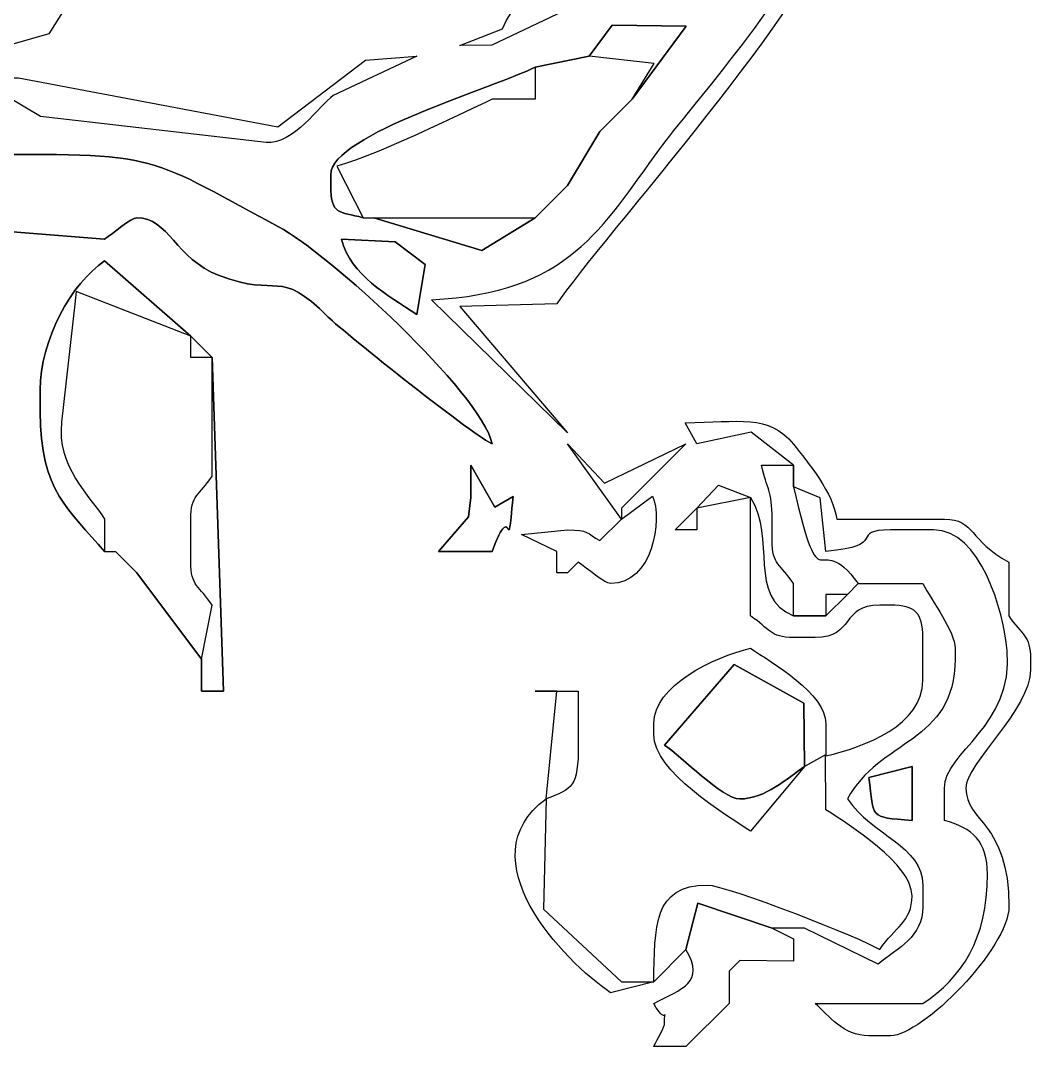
# Model space of a CAD drawing. Header units: centimetres. Extents: x -10 to 8.8, y -13.2 to 14.4.
# Drawn here: x -5.549 to -4.483, y -9.876 to -8.792 of the extents above; entities that cross this region are included whole.
import ezdxf

# ---------------------------------------------------------------- set-up
doc = ezdxf.new("R2010")
doc.units = ezdxf.units.CM
doc.header["$MEASUREMENT"] = 0
doc.layers.add('Camada 1', color=7, linetype='Continuous')

msp = doc.modelspace()

# ---------------------------------------------------------------- linework, layer by layer
at = {"layer": 'Camada 1', "color": 254}
for points, knots in [([(-6.03995, -8.4545), (-6.03995, -8.4545), (-6.08542, -8.48861), (-6.08542, -8.48861), (-6.08542, -8.48861), (-6.10525, -8.4939), (-6.21047, -8.56804), (-6.21047, -8.59094), (-6.21047, -8.59094), (-6.21047, -8.59094), (-6.21047, -8.62505), (-6.21047, -8.62505), (-6.21047, -8.62505), (-6.21047, -8.64246), (-6.13584, -8.80434), (-6.1309, -8.86383), (-6.1309, -8.86383), (-6.1309, -8.86383), (-6.15363, -8.89794), (-6.15363, -8.89794), (-6.15363, -8.89794), (-6.15363, -8.89794), (-6.1991, -8.89794), (-6.1991, -8.89794), (-6.1991, -8.89794), (-6.27575, -8.89794), (-6.50037, -8.9274), (-6.52887, -8.96805), (-6.52887, -8.96805), (-6.52887, -8.96805), (-6.34688, -8.96616), (-6.34688, -8.96616), (-6.34688, -8.96616), (-6.34688, -8.96616), (-6.41759, -8.95375), (-6.41759, -8.95375), (-6.41759, -8.95375), (-6.41759, -8.95375), (-6.12986, -8.90466), (-6.12986, -8.90466), (-6.12986, -8.90466), (-6.12986, -8.90466), (-6.1309, -8.86383), (-6.1309, -8.86383), (-6.1309, -8.86383), (-6.10093, -8.87869), (-6.14025, -8.8752), (-6.09679, -8.8752), (-6.09679, -8.8752), (-6.09679, -8.8752), (-6.06269, -8.8752), (-6.06269, -8.8752), (-6.06269, -8.8752), (-6.06269, -8.8752), (-6.06269, -8.84109), (-6.06269, -8.84109), (-6.06269, -8.84109), (-6.06269, -8.84109), (-5.99505, -8.87615), (-5.99505, -8.87615), (-5.99505, -8.87615), (-5.99505, -8.87615), (-5.94135, -8.83617), (-5.94135, -8.83617), (-5.94135, -8.83617), (-5.94135, -8.83617), (-5.93765, -8.8752), (-5.93765, -8.8752), (-5.93765, -8.8752), (-5.93765, -8.90709), (-5.924, -8.9029), (-5.90354, -8.92068), (-5.90354, -8.92068), (-6.01494, -8.92068), (-6.17385, -8.90065), (-6.22184, -8.96616), (-6.22184, -8.96616), (-6.22184, -8.96616), (-6.06269, -8.94342), (-6.06269, -8.94342), (-6.06269, -8.94342), (-6.06269, -8.94342), (-5.92628, -8.94342), (-5.92628, -8.94342), (-5.92628, -8.94342), (-5.9124, -8.94342), (-5.84267, -8.97753), (-5.76713, -8.97753), (-5.76713, -8.97753), (-5.76713, -8.97753), (-5.65558, -8.97835), (-5.65558, -8.97835), (-5.65558, -8.97835), (-5.65558, -8.97835), (-5.64182, -9.0084), (-5.64182, -9.0084), (-5.64182, -9.0084), (-5.64182, -9.0084), (-5.46021, -9.02301), (-5.46021, -9.02301), (-5.46021, -9.02301), (-5.45105, -9.01665), (-5.43214, -9.00027), (-5.4261, -9.00027), (-5.4261, -9.00027), (-5.39257, -9.00027), (-5.38548, -9.04361), (-5.33937, -9.06134), (-5.33937, -9.06134), (-5.27526, -9.08598), (-5.2774, -9.05162), (-5.22407, -9.10519), (-5.22407, -9.10519), (-5.20775, -9.12157), (-5.06423, -9.23551), (-5.05097, -9.23905), (-5.05097, -9.23905), (-5.06382, -9.18388), (-5.22426, -9.03777), (-5.27653, -9.00984), (-5.27653, -9.00984), (-5.42607, -8.92994), (-5.39621, -8.93205), (-5.63247, -8.93399), (-5.63247, -8.93399), (-5.63247, -8.93399), (-5.67619, -8.89794), (-5.67619, -8.89794), (-5.67619, -8.89794), (-5.78655, -8.89794), (-5.84222, -8.93106), (-5.92822, -8.88482), (-5.92822, -8.88482), (-5.92822, -8.88482), (-5.89218, -8.84109), (-5.89218, -8.84109), (-5.89218, -8.84109), (-5.90604, -8.8333), (-5.90433, -8.82972), (-5.92628, -8.82972), (-5.92628, -8.82972), (-5.92628, -8.82972), (-5.99448, -8.82972), (-5.99448, -8.82972), (-5.99448, -8.82972), (-5.98427, -8.80149), (-5.79708, -8.65128), (-5.76713, -8.52272), (-5.76713, -8.52272), (-5.88261, -8.58384), (-5.84373, -8.60628), (-5.91165, -8.68516), (-5.91165, -8.68516), (-5.94873, -8.72822), (-6.02297, -8.80655), (-6.06269, -8.84109), (-6.06269, -8.84109), (-6.06269, -8.84109), (-6.09617, -8.8635), (-6.09617, -8.8635), (-6.09617, -8.8635), (-6.09617, -8.8635), (-6.12397, -8.81263), (-6.12397, -8.81263), (-6.12397, -8.81263), (-6.12397, -8.81263), (-6.03995, -8.7615), (-6.03995, -8.7615), (-6.03995, -8.7615), (-6.02009, -8.67622), (-5.96544, -8.7003), (-5.96009, -8.61398), (-5.96009, -8.61398), (-5.95547, -8.53946), (-5.94459, -8.46563), (-5.97232, -8.40731), (-5.97232, -8.40731), (-5.97232, -8.40731), (-5.99448, -8.42039), (-5.99448, -8.42039), (-5.99448, -8.42039), (-5.99448, -8.42039), (-6.03995, -8.4545), (-6.03995, -8.4545)], [0, 0, 0, 0, 0.0217391, 0.0217391, 0.0217391, 0.0217391, 0.0434783, 0.0434783, 0.0434783, 0.0434783, 0.0652174, 0.0652174, 0.0652174, 0.0652174, 0.0869565, 0.0869565, 0.0869565, 0.0869565, 0.1086957, 0.1086957, 0.1086957, 0.1086957, 0.1304348, 0.1304348, 0.1304348, 0.1304348, 0.1521739, 0.1521739, 0.1521739, 0.1521739, 0.173913, 0.173913, 0.173913, 0.173913, 0.1956522, 0.1956522, 0.1956522, 0.1956522, 0.2173913, 0.2173913, 0.2173913, 0.2173913, 0.2391304, 0.2391304, 0.2391304, 0.2391304, 0.2608696, 0.2608696, 0.2608696, 0.2608696, 0.2826087, 0.2826087, 0.2826087, 0.2826087, 0.3043478, 0.3043478, 0.3043478, 0.3043478, 0.326087, 0.326087, 0.326087, 0.326087, 0.3478261, 0.3478261, 0.3478261, 0.3478261, 0.3695652, 0.3695652, 0.3695652, 0.3695652, 0.3913043, 0.3913043, 0.3913043, 0.3913043, 0.4130435, 0.4130435, 0.4130435, 0.4130435, 0.4347826, 0.4347826, 0.4347826, 0.4347826, 0.4565217, 0.4565217, 0.4565217, 0.4565217, 0.4782609, 0.4782609, 0.4782609, 0.4782609, 0.5, 0.5, 0.5, 0.5, 0.5217391, 0.5217391, 0.5217391, 0.5217391, 0.5434783, 0.5434783, 0.5434783, 0.5434783, 0.5652174, 0.5652174, 0.5652174, 0.5652174, 0.5869565, 0.5869565, 0.5869565, 0.5869565, 0.6086957, 0.6086957, 0.6086957, 0.6086957, 0.6304348, 0.6304348, 0.6304348, 0.6304348, 0.6521739, 0.6521739, 0.6521739, 0.6521739, 0.673913, 0.673913, 0.673913, 0.673913, 0.6956522, 0.6956522, 0.6956522, 0.6956522, 0.7173913, 0.7173913, 0.7173913, 0.7173913, 0.7391304, 0.7391304, 0.7391304, 0.7391304, 0.7608696, 0.7608696, 0.7608696, 0.7608696, 0.7826087, 0.7826087, 0.7826087, 0.7826087, 0.8043478, 0.8043478, 0.8043478, 0.8043478, 0.826087, 0.826087, 0.826087, 0.826087, 0.8478261, 0.8478261, 0.8478261, 0.8478261, 0.8695652, 0.8695652, 0.8695652, 0.8695652, 0.8913043, 0.8913043, 0.8913043, 0.8913043, 0.9130435, 0.9130435, 0.9130435, 0.9130435, 0.9347826, 0.9347826, 0.9347826, 0.9347826, 0.9565217, 0.9565217, 0.9565217, 0.9565217, 0.9782609, 0.9782609, 0.9782609, 0.9782609, 1, 1, 1, 1]), ([(-5.08508, -8.81835), (-5.08508, -8.81835), (-5.05124, -8.81785), (-5.05124, -8.81785), (-5.05124, -8.81785), (-5.05124, -8.81785), (-4.94814, -8.7687), (-4.94814, -8.7687), (-4.94814, -8.7687), (-4.94814, -8.7687), (-4.85061, -8.75245), (-4.85061, -8.75245), (-4.85061, -8.75245), (-4.85061, -8.75245), (-4.78007, -8.72611), (-4.78007, -8.72611), (-4.78007, -8.72611), (-4.78007, -8.72611), (-4.74405, -8.6819), (-4.74405, -8.6819), (-4.74405, -8.6819), (-4.73393, -8.68759), (-4.72131, -8.68931), (-4.72131, -8.70464), (-4.72131, -8.70464), (-4.72131, -8.7473), (-4.84514, -8.88818), (-4.87382, -8.92732), (-4.87382, -8.92732), (-4.93567, -9.01171), (-4.9703, -9.07986), (-5.11509, -9.08696), (-5.11509, -9.08696), (-5.11509, -9.08696), (-4.9714, -9.22768), (-4.9714, -9.22768), (-4.9714, -9.22768), (-4.9714, -9.22768), (-5.08502, -9.09412), (-5.08502, -9.09412), (-5.08502, -9.09412), (-5.08502, -9.09412), (-4.98277, -9.09123), (-4.98277, -9.09123), (-4.98277, -9.09123), (-4.93909, -9.026), (-4.69858, -8.75808), (-4.69858, -8.69327), (-4.69858, -8.69327), (-4.69858, -8.66707), (-4.70649, -8.65916), (-4.73268, -8.65916), (-4.73268, -8.65916), (-4.76998, -8.65916), (-4.77533, -8.6821), (-4.77815, -8.71601), (-4.77815, -8.71601), (-4.77815, -8.71601), (-4.83499, -8.71601), (-4.83499, -8.71601), (-4.83499, -8.71601), (-4.86232, -8.71601), (-4.8684, -8.73444), (-4.89183, -8.75013), (-4.89183, -8.75013), (-4.9683, -8.75013), (-5.01895, -8.74992), (-5.04011, -8.8006), (-5.04011, -8.8006), (-5.04011, -8.8006), (-5.08508, -8.81835), (-5.08508, -8.81835)], [0, 0, 0, 0, 0.0555556, 0.0555556, 0.0555556, 0.0555556, 0.1111111, 0.1111111, 0.1111111, 0.1111111, 0.1666667, 0.1666667, 0.1666667, 0.1666667, 0.2222222, 0.2222222, 0.2222222, 0.2222222, 0.2777778, 0.2777778, 0.2777778, 0.2777778, 0.3333333, 0.3333333, 0.3333333, 0.3333333, 0.3888889, 0.3888889, 0.3888889, 0.3888889, 0.4444444, 0.4444444, 0.4444444, 0.4444444, 0.5, 0.5, 0.5, 0.5, 0.5555556, 0.5555556, 0.5555556, 0.5555556, 0.6111111, 0.6111111, 0.6111111, 0.6111111, 0.6666667, 0.6666667, 0.6666667, 0.6666667, 0.7222222, 0.7222222, 0.7222222, 0.7222222, 0.7777778, 0.7777778, 0.7777778, 0.7777778, 0.8333333, 0.8333333, 0.8333333, 0.8333333, 0.8888889, 0.8888889, 0.8888889, 0.8888889, 0.9444444, 0.9444444, 0.9444444, 0.9444444, 1, 1, 1, 1]), ([(-5.13055, -8.82972), (-5.13055, -8.82972), (-5.18466, -8.83381), (-5.18466, -8.83381), (-5.18466, -8.83381), (-5.18466, -8.83381), (-5.27748, -8.90417), (-5.27748, -8.90417), (-5.27748, -8.90417), (-5.27748, -8.90417), (-5.55115, -8.85246), (-5.55115, -8.85246), (-5.55115, -8.85246), (-5.55115, -8.85246), (-5.67619, -8.85246), (-5.67619, -8.85246), (-5.67619, -8.85246), (-5.67619, -8.85246), (-5.67324, -8.85004), (-5.67324, -8.85004), (-5.67324, -8.85004), (-5.67324, -8.85004), (-5.51916, -8.80616), (-5.51916, -8.80616), (-5.51916, -8.80616), (-5.51916, -8.80616), (-5.5029, -8.78041), (-5.5029, -8.78041), (-5.5029, -8.78041), (-5.5029, -8.78041), (-5.39216, -8.73224), (-5.39216, -8.73224), (-5.39216, -8.73224), (-5.39216, -8.73224), (-5.31636, -8.7363), (-5.31636, -8.7363), (-5.31636, -8.7363), (-5.31636, -8.7363), (-5.28969, -8.69327), (-5.28969, -8.69327), (-5.28969, -8.69327), (-5.33138, -8.7105), (-5.69772, -8.81671), (-5.71059, -8.86842), (-5.71059, -8.86842), (-5.71059, -8.86842), (-5.56115, -8.87355), (-5.56115, -8.87355), (-5.56115, -8.87355), (-5.56115, -8.87355), (-5.52795, -8.89336), (-5.52795, -8.89336), (-5.52795, -8.89336), (-5.52795, -8.89336), (-5.28969, -8.92068), (-5.28969, -8.92068), (-5.28969, -8.92068), (-5.26068, -8.92363), (-5.23311, -8.88119), (-5.2188, -8.87126), (-5.2188, -8.87126), (-5.2188, -8.87126), (-5.13055, -8.82972), (-5.13055, -8.82972)], [0, 0, 0, 0, 0.0625, 0.0625, 0.0625, 0.0625, 0.125, 0.125, 0.125, 0.125, 0.1875, 0.1875, 0.1875, 0.1875, 0.25, 0.25, 0.25, 0.25, 0.3125, 0.3125, 0.3125, 0.3125, 0.375, 0.375, 0.375, 0.375, 0.4375, 0.4375, 0.4375, 0.4375, 0.5, 0.5, 0.5, 0.5, 0.5625, 0.5625, 0.5625, 0.5625, 0.625, 0.625, 0.625, 0.625, 0.6875, 0.6875, 0.6875, 0.6875, 0.75, 0.75, 0.75, 0.75, 0.8125, 0.8125, 0.8125, 0.8125, 0.875, 0.875, 0.875, 0.875, 0.9375, 0.9375, 0.9375, 0.9375, 1, 1, 1, 1]), ([(-5.46021, -9.35275), (-5.46021, -9.35275), (-5.46021, -9.31864), (-5.46021, -9.31864), (-5.46021, -9.31864), (-5.47584, -9.29528), (-5.51132, -9.26148), (-5.50568, -9.21631), (-5.50568, -9.21631), (-5.50568, -9.21631), (-5.49173, -9.09156), (-5.49173, -9.09156), (-5.49173, -9.09156), (-5.49173, -9.09156), (-5.49022, -9.07838), (-5.49022, -9.07838), (-5.49022, -9.07838), (-5.49022, -9.07838), (-5.36927, -9.12535), (-5.36927, -9.12535), (-5.36927, -9.12535), (-5.36927, -9.12535), (-5.36927, -9.14809), (-5.36927, -9.14809), (-5.36927, -9.14809), (-5.36927, -9.14809), (-5.34653, -9.14809), (-5.34653, -9.14809), (-5.34653, -9.14809), (-5.34653, -9.14809), (-5.34653, -9.27316), (-5.34653, -9.27316), (-5.34653, -9.27316), (-5.36027, -9.29368), (-5.36927, -9.29315), (-5.36927, -9.31864), (-5.36927, -9.31864), (-5.36927, -9.31864), (-5.36927, -9.36412), (-5.36927, -9.36412), (-5.36927, -9.36412), (-5.36927, -9.38962), (-5.36027, -9.38908), (-5.34653, -9.4096), (-5.34653, -9.4096), (-5.34653, -9.4096), (-5.3579, -9.46646), (-5.3579, -9.46646), (-5.3579, -9.46646), (-5.3579, -9.46646), (-5.4261, -9.37549), (-5.4261, -9.37549), (-5.4261, -9.37549), (-5.4261, -9.37549), (-5.43747, -9.36412), (-5.43747, -9.36412), (-5.43747, -9.36412), (-5.43747, -9.36412), (-5.44884, -9.35275), (-5.44884, -9.35275), (-5.44884, -9.35275), (-5.44884, -9.35275), (-5.43747, -9.36412), (-5.43747, -9.36412), (-5.43747, -9.36412), (-5.43747, -9.36412), (-5.4261, -9.37549), (-5.4261, -9.37549), (-5.4261, -9.37549), (-5.4261, -9.37549), (-5.3579, -9.46646), (-5.3579, -9.46646), (-5.3579, -9.46646), (-5.3579, -9.46646), (-5.3579, -9.50057), (-5.3579, -9.50057), (-5.3579, -9.50057), (-5.3579, -9.50057), (-5.33459, -9.50056), (-5.33459, -9.50056), (-5.33459, -9.50056), (-5.33459, -9.50056), (-5.34653, -9.14809), (-5.34653, -9.14809), (-5.34653, -9.14809), (-5.34653, -9.14809), (-5.36927, -9.12535), (-5.36927, -9.12535), (-5.36927, -9.12535), (-5.36927, -9.12535), (-5.46021, -9.04575), (-5.46021, -9.04575), (-5.46021, -9.04575), (-5.49521, -9.0692), (-5.52841, -9.13011), (-5.52841, -9.1822), (-5.52841, -9.1822), (-5.52841, -9.1822), (-5.52841, -9.20494), (-5.52841, -9.20494), (-5.52841, -9.20494), (-5.52841, -9.28887), (-5.49736, -9.30999), (-5.46021, -9.35275)], [0, 0, 0, 0, 0.0384615, 0.0384615, 0.0384615, 0.0384615, 0.0769231, 0.0769231, 0.0769231, 0.0769231, 0.1153846, 0.1153846, 0.1153846, 0.1153846, 0.1538462, 0.1538462, 0.1538462, 0.1538462, 0.1923077, 0.1923077, 0.1923077, 0.1923077, 0.2307692, 0.2307692, 0.2307692, 0.2307692, 0.2692308, 0.2692308, 0.2692308, 0.2692308, 0.3076923, 0.3076923, 0.3076923, 0.3076923, 0.3461538, 0.3461538, 0.3461538, 0.3461538, 0.3846154, 0.3846154, 0.3846154, 0.3846154, 0.4230769, 0.4230769, 0.4230769, 0.4230769, 0.4615385, 0.4615385, 0.4615385, 0.4615385, 0.5, 0.5, 0.5, 0.5, 0.5384615, 0.5384615, 0.5384615, 0.5384615, 0.5769231, 0.5769231, 0.5769231, 0.5769231, 0.6153846, 0.6153846, 0.6153846, 0.6153846, 0.6538462, 0.6538462, 0.6538462, 0.6538462, 0.6923077, 0.6923077, 0.6923077, 0.6923077, 0.7307692, 0.7307692, 0.7307692, 0.7307692, 0.7692308, 0.7692308, 0.7692308, 0.7692308, 0.8076923, 0.8076923, 0.8076923, 0.8076923, 0.8461538, 0.8461538, 0.8461538, 0.8461538, 0.8846154, 0.8846154, 0.8846154, 0.8846154, 0.9230769, 0.9230769, 0.9230769, 0.9230769, 0.9615385, 0.9615385, 0.9615385, 0.9615385, 1, 1, 1, 1]), ([(-4.83499, -9.23905), (-4.83499, -9.23905), (-4.77754, -9.22681), (-4.77754, -9.22681), (-4.77754, -9.22681), (-4.77754, -9.22681), (-4.73268, -9.26179), (-4.73268, -9.26179), (-4.73268, -9.26179), (-4.73268, -9.26179), (-4.73268, -9.28453), (-4.73268, -9.28453), (-4.73268, -9.28453), (-4.73268, -9.28453), (-4.7045, -9.29627), (-4.7045, -9.29627), (-4.7045, -9.29627), (-4.7045, -9.29627), (-4.69858, -9.35275), (-4.69858, -9.35275), (-4.69858, -9.35275), (-4.63162, -9.34718), (-4.67487, -9.33001), (-4.63037, -9.33001), (-4.63037, -9.33001), (-4.63037, -9.33001), (-4.5849, -9.33001), (-4.5849, -9.33001), (-4.5849, -9.33001), (-4.53519, -9.33001), (-4.51097, -9.41571), (-4.50725, -9.45743), (-4.50725, -9.45743), (-4.5001, -9.53765), (-4.57353, -9.56479), (-4.57353, -9.6029), (-4.57353, -9.6029), (-4.57353, -9.6029), (-4.57353, -9.63701), (-4.57353, -9.63701), (-4.57353, -9.63701), (-4.54373, -9.64497), (-4.52806, -9.65897), (-4.52806, -9.69386), (-4.52806, -9.69386), (-4.52806, -9.76288), (-4.5548, -9.80253), (-4.59627, -9.83031), (-4.59627, -9.83031), (-4.59627, -9.83031), (-4.70994, -9.83031), (-4.70994, -9.83031), (-4.70994, -9.83031), (-4.69473, -9.84354), (-4.68077, -9.86442), (-4.65311, -9.86442), (-4.65311, -9.86442), (-4.65311, -9.86442), (-4.63037, -9.86442), (-4.63037, -9.86442), (-4.63037, -9.86442), (-4.59665, -9.86442), (-4.50533, -9.77145), (-4.50533, -9.72797), (-4.50533, -9.72797), (-4.50533, -9.63826), (-4.5508, -9.63921), (-4.5508, -9.6029), (-4.5508, -9.6029), (-4.5508, -9.57714), (-4.48259, -9.51934), (-4.48259, -9.47783), (-4.48259, -9.47783), (-4.48259, -9.47783), (-4.48259, -9.46646), (-4.48259, -9.46646), (-4.48259, -9.46646), (-4.48259, -9.44096), (-4.49159, -9.4415), (-4.50533, -9.42097), (-4.50533, -9.42097), (-4.50533, -9.42097), (-4.50533, -9.36412), (-4.50533, -9.36412), (-4.50533, -9.36412), (-4.54763, -9.34173), (-4.54094, -9.31864), (-4.57353, -9.31864), (-4.57353, -9.31864), (-4.57353, -9.31864), (-4.68721, -9.31864), (-4.68721, -9.31864), (-4.68721, -9.31864), (-4.69011, -9.29208), (-4.71758, -9.25852), (-4.73299, -9.23936), (-4.73299, -9.23936), (-4.75884, -9.20721), (-4.79072, -9.21631), (-4.84733, -9.21691), (-4.84733, -9.21691), (-4.84733, -9.21691), (-4.83499, -9.23905), (-4.83499, -9.23905)], [0, 0, 0, 0, 0.0384615, 0.0384615, 0.0384615, 0.0384615, 0.0769231, 0.0769231, 0.0769231, 0.0769231, 0.1153846, 0.1153846, 0.1153846, 0.1153846, 0.1538462, 0.1538462, 0.1538462, 0.1538462, 0.1923077, 0.1923077, 0.1923077, 0.1923077, 0.2307692, 0.2307692, 0.2307692, 0.2307692, 0.2692308, 0.2692308, 0.2692308, 0.2692308, 0.3076923, 0.3076923, 0.3076923, 0.3076923, 0.3461538, 0.3461538, 0.3461538, 0.3461538, 0.3846154, 0.3846154, 0.3846154, 0.3846154, 0.4230769, 0.4230769, 0.4230769, 0.4230769, 0.4615385, 0.4615385, 0.4615385, 0.4615385, 0.5, 0.5, 0.5, 0.5, 0.5384615, 0.5384615, 0.5384615, 0.5384615, 0.5769231, 0.5769231, 0.5769231, 0.5769231, 0.6153846, 0.6153846, 0.6153846, 0.6153846, 0.6538462, 0.6538462, 0.6538462, 0.6538462, 0.6923077, 0.6923077, 0.6923077, 0.6923077, 0.7307692, 0.7307692, 0.7307692, 0.7307692, 0.7692308, 0.7692308, 0.7692308, 0.7692308, 0.8076923, 0.8076923, 0.8076923, 0.8076923, 0.8461538, 0.8461538, 0.8461538, 0.8461538, 0.8846154, 0.8846154, 0.8846154, 0.8846154, 0.9230769, 0.9230769, 0.9230769, 0.9230769, 0.9615385, 0.9615385, 0.9615385, 0.9615385, 1, 1, 1, 1]), ([(-4.9714, -9.23905), (-4.9714, -9.23905), (-4.91456, -9.31864), (-4.91456, -9.31864), (-4.91456, -9.31864), (-4.91456, -9.31864), (-4.91456, -9.30727), (-4.91456, -9.30727), (-4.91456, -9.30727), (-4.91456, -9.30727), (-4.90319, -9.2959), (-4.90319, -9.2959), (-4.90319, -9.2959), (-4.90319, -9.2959), (-4.84636, -9.23905), (-4.84636, -9.23905), (-4.84636, -9.23905), (-4.84636, -9.23905), (-4.93223, -9.28061), (-4.93223, -9.28061), (-4.93223, -9.28061), (-4.93223, -9.28061), (-4.9714, -9.23905), (-4.9714, -9.23905)], [0, 0, 0, 0, 0.1666667, 0.1666667, 0.1666667, 0.1666667, 0.3333333, 0.3333333, 0.3333333, 0.3333333, 0.5, 0.5, 0.5, 0.5, 0.6666667, 0.6666667, 0.6666667, 0.6666667, 0.8333333, 0.8333333, 0.8333333, 0.8333333, 1, 1, 1, 1]), ([(-4.83499, -9.30727), (-4.83499, -9.30727), (-4.85772, -9.33001), (-4.85772, -9.33001), (-4.85772, -9.33001), (-4.85772, -9.33001), (-4.83499, -9.33001), (-4.83499, -9.33001), (-4.83499, -9.33001), (-4.83499, -9.33001), (-4.83499, -9.30727), (-4.83499, -9.30727), (-4.83499, -9.30727), (-4.83499, -9.30727), (-4.77815, -9.2959), (-4.77815, -9.2959), (-4.77815, -9.2959), (-4.77815, -9.2959), (-4.77815, -9.42097), (-4.77815, -9.42097), (-4.77815, -9.42097), (-4.75763, -9.43472), (-4.75817, -9.44371), (-4.73268, -9.44371), (-4.73268, -9.44371), (-4.73268, -9.44371), (-4.70994, -9.44371), (-4.70994, -9.44371), (-4.70994, -9.44371), (-4.66813, -9.44371), (-4.68355, -9.4096), (-4.64174, -9.4096), (-4.64174, -9.4096), (-4.64174, -9.4096), (-4.63037, -9.4096), (-4.63037, -9.4096), (-4.63037, -9.4096), (-4.60418, -9.4096), (-4.59627, -9.41752), (-4.59627, -9.44371), (-4.59627, -9.44371), (-4.59627, -9.44371), (-4.59627, -9.4892), (-4.59627, -9.4892), (-4.59627, -9.4892), (-4.59627, -9.53617), (-4.65736, -9.55918), (-4.69858, -9.56879), (-4.69858, -9.56879), (-4.69858, -9.56879), (-4.69858, -9.53468), (-4.69858, -9.53468), (-4.69858, -9.53468), (-4.69858, -9.50337), (-4.75578, -9.47007), (-4.77815, -9.45508), (-4.77815, -9.45508), (-4.81702, -9.46414), (-4.88046, -9.495), (-4.88046, -9.53468), (-4.88046, -9.53468), (-4.88046, -9.53468), (-4.88046, -9.54605), (-4.88046, -9.54605), (-4.88046, -9.54605), (-4.88046, -9.58564), (-4.80552, -9.63005), (-4.77815, -9.64838), (-4.77815, -9.64838), (-4.77815, -9.64838), (-4.72131, -9.58016), (-4.72131, -9.58016), (-4.72131, -9.58016), (-4.72131, -9.58016), (-4.69918, -9.56782), (-4.69918, -9.56782), (-4.69918, -9.56782), (-4.69918, -9.56782), (-4.69858, -9.62564), (-4.69858, -9.62564), (-4.69858, -9.62564), (-4.67434, -9.64187), (-4.60764, -9.68292), (-4.60764, -9.7166), (-4.60764, -9.7166), (-4.60764, -9.74394), (-4.62605, -9.75003), (-4.64174, -9.77345), (-4.64174, -9.77345), (-4.65909, -9.76183), (-4.80405, -9.70523), (-4.82362, -9.70523), (-4.82362, -9.70523), (-4.88138, -9.70523), (-4.87916, -9.74934), (-4.88046, -9.80756), (-4.88046, -9.80756), (-4.88046, -9.80756), (-4.91456, -9.80756), (-4.91456, -9.80756), (-4.91456, -9.80756), (-4.91456, -9.80756), (-4.99679, -9.73063), (-4.99679, -9.73063), (-4.99679, -9.73063), (-4.99679, -9.73063), (-4.99413, -9.61427), (-4.99413, -9.61427), (-4.99413, -9.61427), (-4.96633, -9.6042), (-4.96003, -9.6012), (-4.96003, -9.55742), (-4.96003, -9.55742), (-4.96003, -9.55742), (-4.96003, -9.50057), (-4.96003, -9.50057), (-4.96003, -9.50057), (-4.96003, -9.50057), (-4.98277, -9.50057), (-4.98277, -9.50057), (-4.98277, -9.50057), (-4.98277, -9.50057), (-5.0055, -9.50057), (-5.0055, -9.50057), (-5.0055, -9.50057), (-5.0055, -9.50057), (-4.98277, -9.50057), (-4.98277, -9.50057), (-4.98277, -9.50057), (-4.98277, -9.50057), (-4.99413, -9.61427), (-4.99413, -9.61427), (-4.99413, -9.61427), (-5.07938, -9.67674), (-4.976, -9.7854), (-4.92593, -9.81894), (-4.92593, -9.81894), (-4.92593, -9.81894), (-4.88046, -9.80756), (-4.88046, -9.80756), (-4.88046, -9.80756), (-4.88046, -9.80756), (-4.84636, -9.77345), (-4.84636, -9.77345), (-4.84636, -9.77345), (-4.84636, -9.77345), (-4.83392, -9.72449), (-4.83392, -9.72449), (-4.83392, -9.72449), (-4.83392, -9.72449), (-4.75541, -9.75071), (-4.75541, -9.75071), (-4.75541, -9.75071), (-4.75541, -9.75071), (-4.72131, -9.75071), (-4.72131, -9.75071), (-4.72131, -9.75071), (-4.72131, -9.75071), (-4.64352, -9.78875), (-4.64352, -9.78875), (-4.64352, -9.78875), (-4.62235, -9.77184), (-4.59627, -9.76008), (-4.59627, -9.72797), (-4.59627, -9.72797), (-4.59627, -9.72797), (-4.59627, -9.70523), (-4.59627, -9.70523), (-4.59627, -9.70523), (-4.59627, -9.66372), (-4.64997, -9.65292), (-4.67584, -9.61427), (-4.67584, -9.61427), (-4.64281, -9.55182), (-4.56216, -9.55539), (-4.56216, -9.46646), (-4.56216, -9.46646), (-4.56216, -9.46646), (-4.56216, -9.45508), (-4.56216, -9.45508), (-4.56216, -9.45508), (-4.56216, -9.4382), (-4.58672, -9.40492), (-4.59627, -9.38686), (-4.59627, -9.38686), (-4.59627, -9.38686), (-4.66447, -9.38686), (-4.66447, -9.38686), (-4.66447, -9.38686), (-4.66447, -9.38686), (-4.67584, -9.39823), (-4.67584, -9.39823), (-4.67584, -9.39823), (-4.67584, -9.39823), (-4.69858, -9.42097), (-4.69858, -9.42097), (-4.69858, -9.42097), (-4.69858, -9.42097), (-4.73268, -9.42097), (-4.73268, -9.42097), (-4.73268, -9.42097), (-4.78221, -9.40097), (-4.75078, -9.33904), (-4.77815, -9.2959), (-4.77815, -9.2959), (-4.77815, -9.2959), (-4.81194, -9.28292), (-4.81194, -9.28292), (-4.81194, -9.28292), (-4.81194, -9.28292), (-4.83499, -9.30727), (-4.83499, -9.30727)], [0, 0, 0, 0, 0.0188679, 0.0188679, 0.0188679, 0.0188679, 0.0377358, 0.0377358, 0.0377358, 0.0377358, 0.0566038, 0.0566038, 0.0566038, 0.0566038, 0.0754717, 0.0754717, 0.0754717, 0.0754717, 0.0943396, 0.0943396, 0.0943396, 0.0943396, 0.1132075, 0.1132075, 0.1132075, 0.1132075, 0.1320755, 0.1320755, 0.1320755, 0.1320755, 0.1509434, 0.1509434, 0.1509434, 0.1509434, 0.1698113, 0.1698113, 0.1698113, 0.1698113, 0.1886792, 0.1886792, 0.1886792, 0.1886792, 0.2075472, 0.2075472, 0.2075472, 0.2075472, 0.2264151, 0.2264151, 0.2264151, 0.2264151, 0.245283, 0.245283, 0.245283, 0.245283, 0.2641509, 0.2641509, 0.2641509, 0.2641509, 0.2830189, 0.2830189, 0.2830189, 0.2830189, 0.3018868, 0.3018868, 0.3018868, 0.3018868, 0.3207547, 0.3207547, 0.3207547, 0.3207547, 0.3396226, 0.3396226, 0.3396226, 0.3396226, 0.3584906, 0.3584906, 0.3584906, 0.3584906, 0.3773585, 0.3773585, 0.3773585, 0.3773585, 0.3962264, 0.3962264, 0.3962264, 0.3962264, 0.4150943, 0.4150943, 0.4150943, 0.4150943, 0.4339623, 0.4339623, 0.4339623, 0.4339623, 0.4528302, 0.4528302, 0.4528302, 0.4528302, 0.4716981, 0.4716981, 0.4716981, 0.4716981, 0.490566, 0.490566, 0.490566, 0.490566, 0.509434, 0.509434, 0.509434, 0.509434, 0.5283019, 0.5283019, 0.5283019, 0.5283019, 0.5471698, 0.5471698, 0.5471698, 0.5471698, 0.5660377, 0.5660377, 0.5660377, 0.5660377, 0.5849057, 0.5849057, 0.5849057, 0.5849057, 0.6037736, 0.6037736, 0.6037736, 0.6037736, 0.6226415, 0.6226415, 0.6226415, 0.6226415, 0.6415094, 0.6415094, 0.6415094, 0.6415094, 0.6603774, 0.6603774, 0.6603774, 0.6603774, 0.6792453, 0.6792453, 0.6792453, 0.6792453, 0.6981132, 0.6981132, 0.6981132, 0.6981132, 0.7169811, 0.7169811, 0.7169811, 0.7169811, 0.7358491, 0.7358491, 0.7358491, 0.7358491, 0.754717, 0.754717, 0.754717, 0.754717, 0.7735849, 0.7735849, 0.7735849, 0.7735849, 0.7924528, 0.7924528, 0.7924528, 0.7924528, 0.8113208, 0.8113208, 0.8113208, 0.8113208, 0.8301887, 0.8301887, 0.8301887, 0.8301887, 0.8490566, 0.8490566, 0.8490566, 0.8490566, 0.8679245, 0.8679245, 0.8679245, 0.8679245, 0.8867925, 0.8867925, 0.8867925, 0.8867925, 0.9056604, 0.9056604, 0.9056604, 0.9056604, 0.9245283, 0.9245283, 0.9245283, 0.9245283, 0.9433962, 0.9433962, 0.9433962, 0.9433962, 0.9622642, 0.9622642, 0.9622642, 0.9622642, 0.9811321, 0.9811321, 0.9811321, 0.9811321, 1, 1, 1, 1]), ([(-4.72131, -9.58016), (-4.73894, -9.59196), (-4.7627, -9.61427), (-4.78952, -9.61427), (-4.78952, -9.61427), (-4.80775, -9.61427), (-4.85158, -9.56915), (-4.86909, -9.55742), (-4.86909, -9.55742), (-4.86909, -9.55742), (-4.79544, -9.47215), (-4.79544, -9.47215), (-4.79544, -9.47215), (-4.79544, -9.47215), (-4.72198, -9.51327), (-4.72198, -9.51327), (-4.72198, -9.51327), (-4.72198, -9.51327), (-4.72131, -9.58016), (-4.72131, -9.58016)], [0, 0, 0, 0, 0.2, 0.2, 0.2, 0.2, 0.4, 0.4, 0.4, 0.4, 0.6, 0.6, 0.6, 0.6, 0.8, 0.8, 0.8, 0.8, 1, 1, 1, 1])]:
    msp.add_open_spline(points, degree=3, knots=knots, dxfattribs=at)
at = {"layer": 'Camada 1', "color": 251}
for points, knots in [([(-6.06269, -8.84109), (-6.02297, -8.80655), (-5.94873, -8.72822), (-5.91165, -8.68516), (-5.91165, -8.68516), (-5.84373, -8.60628), (-5.88261, -8.58384), (-5.76713, -8.52272), (-5.76713, -8.52272), (-5.79708, -8.65128), (-5.98427, -8.80149), (-5.99448, -8.82972), (-5.99448, -8.82972), (-5.99448, -8.82972), (-5.92628, -8.82972), (-5.92628, -8.82972), (-5.92628, -8.82972), (-5.90433, -8.82972), (-5.90604, -8.8333), (-5.89218, -8.84109), (-5.89218, -8.84109), (-5.89218, -8.84109), (-5.92822, -8.88482), (-5.92822, -8.88482), (-5.92822, -8.88482), (-5.84222, -8.93106), (-5.78655, -8.89794), (-5.67619, -8.89794), (-5.67619, -8.89794), (-5.67619, -8.89794), (-5.63247, -8.93399), (-5.63247, -8.93399), (-5.63247, -8.93399), (-5.39621, -8.93205), (-5.42607, -8.92994), (-5.27653, -9.00984), (-5.27653, -9.00984), (-5.22426, -9.03777), (-5.06382, -9.18388), (-5.05097, -9.23905), (-5.05097, -9.23905), (-5.06423, -9.23551), (-5.20775, -9.12157), (-5.22407, -9.10519), (-5.22407, -9.10519), (-5.2774, -9.05162), (-5.27526, -9.08598), (-5.33937, -9.06134), (-5.33937, -9.06134), (-5.38548, -9.04361), (-5.39257, -9.00027), (-5.4261, -9.00027), (-5.4261, -9.00027), (-5.43214, -9.00027), (-5.45105, -9.01665), (-5.46021, -9.02301), (-5.46021, -9.02301), (-5.46021, -9.02301), (-5.64182, -9.0084), (-5.64182, -9.0084), (-5.64182, -9.0084), (-5.64182, -9.0084), (-5.65558, -8.97835), (-5.65558, -8.97835), (-5.65558, -8.97835), (-5.65558, -8.97835), (-5.76713, -8.97753), (-5.76713, -8.97753), (-5.76713, -8.97753), (-5.84267, -8.97753), (-5.9124, -8.94342), (-5.92628, -8.94342), (-5.92628, -8.94342), (-5.92628, -8.94342), (-6.06269, -8.94342), (-6.06269, -8.94342), (-6.06269, -8.94342), (-6.06269, -8.94342), (-6.22184, -8.96616), (-6.22184, -8.96616), (-6.22184, -8.96616), (-6.22184, -8.96616), (-6.34688, -8.96616), (-6.34688, -8.96616), (-6.34688, -8.96616), (-6.34688, -8.96616), (-6.52887, -8.96805), (-6.52887, -8.96805), (-6.52887, -8.96805), (-6.50037, -8.9274), (-6.27575, -8.89794), (-6.1991, -8.89794), (-6.1991, -8.89794), (-6.1991, -8.89794), (-6.15363, -8.89794), (-6.15363, -8.89794), (-6.15363, -8.89794), (-6.15363, -8.89794), (-6.1309, -8.86383), (-6.1309, -8.86383), (-6.1309, -8.86383), (-6.13584, -8.80434), (-6.21047, -8.64246), (-6.21047, -8.62505), (-6.21047, -8.62505), (-6.21047, -8.62505), (-6.21047, -8.59094), (-6.21047, -8.59094), (-6.21047, -8.59094), (-6.21047, -8.56804), (-6.10525, -8.4939), (-6.08542, -8.48861), (-6.08542, -8.48861), (-6.08542, -8.48861), (-6.03995, -8.4545), (-6.03995, -8.4545), (-6.03995, -8.4545), (-6.03995, -8.4545), (-5.99448, -8.42039), (-5.99448, -8.42039), (-5.99448, -8.42039), (-5.99448, -8.42039), (-5.97232, -8.40731), (-5.97232, -8.40731), (-5.97232, -8.40731), (-5.94459, -8.46563), (-5.95547, -8.53946), (-5.96009, -8.61398), (-5.96009, -8.61398), (-5.96544, -8.7003), (-6.02009, -8.67622), (-6.03995, -8.7615), (-6.03995, -8.7615), (-6.03995, -8.7615), (-6.12397, -8.81263), (-6.12397, -8.81263), (-6.12397, -8.81263), (-6.12397, -8.81263), (-6.09617, -8.8635), (-6.09617, -8.8635), (-6.09617, -8.8635), (-6.09617, -8.8635), (-6.06269, -8.84109), (-6.06269, -8.84109)], [0, 0, 0, 0, 0.0277778, 0.0277778, 0.0277778, 0.0277778, 0.0555556, 0.0555556, 0.0555556, 0.0555556, 0.0833333, 0.0833333, 0.0833333, 0.0833333, 0.1111111, 0.1111111, 0.1111111, 0.1111111, 0.1388889, 0.1388889, 0.1388889, 0.1388889, 0.1666667, 0.1666667, 0.1666667, 0.1666667, 0.1944444, 0.1944444, 0.1944444, 0.1944444, 0.2222222, 0.2222222, 0.2222222, 0.2222222, 0.25, 0.25, 0.25, 0.25, 0.2777778, 0.2777778, 0.2777778, 0.2777778, 0.3055556, 0.3055556, 0.3055556, 0.3055556, 0.3333333, 0.3333333, 0.3333333, 0.3333333, 0.3611111, 0.3611111, 0.3611111, 0.3611111, 0.3888889, 0.3888889, 0.3888889, 0.3888889, 0.4166667, 0.4166667, 0.4166667, 0.4166667, 0.4444444, 0.4444444, 0.4444444, 0.4444444, 0.4722222, 0.4722222, 0.4722222, 0.4722222, 0.5, 0.5, 0.5, 0.5, 0.5277778, 0.5277778, 0.5277778, 0.5277778, 0.5555556, 0.5555556, 0.5555556, 0.5555556, 0.5833333, 0.5833333, 0.5833333, 0.5833333, 0.6111111, 0.6111111, 0.6111111, 0.6111111, 0.6388889, 0.6388889, 0.6388889, 0.6388889, 0.6666667, 0.6666667, 0.6666667, 0.6666667, 0.6944444, 0.6944444, 0.6944444, 0.6944444, 0.7222222, 0.7222222, 0.7222222, 0.7222222, 0.75, 0.75, 0.75, 0.75, 0.7777778, 0.7777778, 0.7777778, 0.7777778, 0.8055556, 0.8055556, 0.8055556, 0.8055556, 0.8333333, 0.8333333, 0.8333333, 0.8333333, 0.8611111, 0.8611111, 0.8611111, 0.8611111, 0.8888889, 0.8888889, 0.8888889, 0.8888889, 0.9166667, 0.9166667, 0.9166667, 0.9166667, 0.9444444, 0.9444444, 0.9444444, 0.9444444, 0.9722222, 0.9722222, 0.9722222, 0.9722222, 1, 1, 1, 1]), ([(-4.90319, -8.8752), (-4.90319, -8.8752), (-4.9373, -8.90931), (-4.9373, -8.90931), (-4.9373, -8.90931), (-4.9373, -8.90931), (-4.9714, -8.96616), (-4.9714, -8.96616), (-4.9714, -8.96616), (-4.9714, -8.96616), (-5.0055, -9.00027), (-5.0055, -9.00027), (-5.0055, -9.00027), (-5.0055, -9.00027), (-5.06204, -9.03495), (-5.06204, -9.03495), (-5.06204, -9.03495), (-5.06204, -9.03495), (-5.17602, -9.00027), (-5.17602, -9.00027), (-5.17602, -9.00027), (-5.17602, -9.00027), (-5.18738, -9.00027), (-5.18738, -9.00027), (-5.18738, -9.00027), (-5.21272, -8.99351), (-5.22149, -8.99762), (-5.22149, -8.96616), (-5.22149, -8.96616), (-5.22149, -8.96616), (-5.22149, -8.95479), (-5.22149, -8.95479), (-5.22149, -8.95479), (-5.22149, -8.91236), (-5.04469, -8.86183), (-5.0055, -8.84109), (-5.0055, -8.84109), (-5.0055, -8.84109), (-4.94866, -8.82972), (-4.94866, -8.82972), (-4.94866, -8.82972), (-4.94866, -8.82972), (-4.92428, -8.79697), (-4.92428, -8.79697), (-4.92428, -8.79697), (-4.92428, -8.79697), (-4.84629, -8.79786), (-4.84629, -8.79786), (-4.84629, -8.79786), (-4.84629, -8.79786), (-4.90319, -8.8752), (-4.90319, -8.8752)], [0, 0, 0, 0, 0.0769231, 0.0769231, 0.0769231, 0.0769231, 0.1538462, 0.1538462, 0.1538462, 0.1538462, 0.2307692, 0.2307692, 0.2307692, 0.2307692, 0.3076923, 0.3076923, 0.3076923, 0.3076923, 0.3846154, 0.3846154, 0.3846154, 0.3846154, 0.4615385, 0.4615385, 0.4615385, 0.4615385, 0.5384615, 0.5384615, 0.5384615, 0.5384615, 0.6153846, 0.6153846, 0.6153846, 0.6153846, 0.6923077, 0.6923077, 0.6923077, 0.6923077, 0.7692308, 0.7692308, 0.7692308, 0.7692308, 0.8461538, 0.8461538, 0.8461538, 0.8461538, 0.9230769, 0.9230769, 0.9230769, 0.9230769, 1, 1, 1, 1]), ([(-5.13055, -9.10261), (-5.16236, -9.0813), (-5.19975, -9.06185), (-5.21012, -9.02301), (-5.21012, -9.02301), (-5.21012, -9.02301), (-5.15328, -9.02586), (-5.15328, -9.02586), (-5.15328, -9.02586), (-5.15328, -9.02586), (-5.12169, -9.04974), (-5.12169, -9.04974), (-5.12169, -9.04974), (-5.12169, -9.04974), (-5.13055, -9.10261), (-5.13055, -9.10261)], [0, 0, 0, 0, 0.25, 0.25, 0.25, 0.25, 0.5, 0.5, 0.5, 0.5, 0.75, 0.75, 0.75, 0.75, 1, 1, 1, 1]), ([(-5.36927, -9.12535), (-5.36927, -9.12535), (-5.34653, -9.14809), (-5.34653, -9.14809), (-5.34653, -9.14809), (-5.34653, -9.14809), (-5.33459, -9.50056), (-5.33459, -9.50056), (-5.33459, -9.50056), (-5.33459, -9.50056), (-5.3579, -9.50057), (-5.3579, -9.50057), (-5.3579, -9.50057), (-5.3579, -9.50057), (-5.3579, -9.46646), (-5.3579, -9.46646), (-5.3579, -9.46646), (-5.3579, -9.46646), (-5.4261, -9.37549), (-5.4261, -9.37549), (-5.4261, -9.37549), (-5.4261, -9.37549), (-5.43747, -9.36412), (-5.43747, -9.36412), (-5.43747, -9.36412), (-5.43747, -9.36412), (-5.44884, -9.35275), (-5.44884, -9.35275), (-5.44884, -9.35275), (-5.44884, -9.35275), (-5.46021, -9.35275), (-5.46021, -9.35275), (-5.46021, -9.35275), (-5.49736, -9.30999), (-5.52841, -9.28887), (-5.52841, -9.20494), (-5.52841, -9.20494), (-5.52841, -9.20494), (-5.52841, -9.1822), (-5.52841, -9.1822), (-5.52841, -9.1822), (-5.52841, -9.13011), (-5.49521, -9.0692), (-5.46021, -9.04575), (-5.46021, -9.04575), (-5.46021, -9.04575), (-5.36927, -9.12535), (-5.36927, -9.12535)], [0, 0, 0, 0, 0.0833333, 0.0833333, 0.0833333, 0.0833333, 0.1666667, 0.1666667, 0.1666667, 0.1666667, 0.25, 0.25, 0.25, 0.25, 0.3333333, 0.3333333, 0.3333333, 0.3333333, 0.4166667, 0.4166667, 0.4166667, 0.4166667, 0.5, 0.5, 0.5, 0.5, 0.5833333, 0.5833333, 0.5833333, 0.5833333, 0.6666667, 0.6666667, 0.6666667, 0.6666667, 0.75, 0.75, 0.75, 0.75, 0.8333333, 0.8333333, 0.8333333, 0.8333333, 0.9166667, 0.9166667, 0.9166667, 0.9166667, 1, 1, 1, 1]), ([(-5.07371, -9.26179), (-5.07371, -9.26179), (-5.04807, -9.30598), (-5.04807, -9.30598), (-5.04807, -9.30598), (-5.04807, -9.30598), (-5.02884, -9.29493), (-5.02884, -9.29493), (-5.02884, -9.29493), (-5.03635, -9.37007), (-5.02853, -9.29075), (-5.05097, -9.35275), (-5.05097, -9.35275), (-5.05097, -9.35275), (-5.10781, -9.35275), (-5.10781, -9.35275), (-5.10781, -9.35275), (-5.10781, -9.35275), (-5.07614, -9.3162), (-5.07614, -9.3162), (-5.07614, -9.3162), (-5.07614, -9.3162), (-5.07371, -9.2959), (-5.07371, -9.2959), (-5.07371, -9.2959), (-5.07371, -9.2959), (-5.07371, -9.26179), (-5.07371, -9.26179)], [0, 0, 0, 0, 0.1428571, 0.1428571, 0.1428571, 0.1428571, 0.2857143, 0.2857143, 0.2857143, 0.2857143, 0.4285714, 0.4285714, 0.4285714, 0.4285714, 0.5714286, 0.5714286, 0.5714286, 0.5714286, 0.7142857, 0.7142857, 0.7142857, 0.7142857, 0.8571429, 0.8571429, 0.8571429, 0.8571429, 1, 1, 1, 1]), ([(-4.72131, -9.58016), (-4.72131, -9.58016), (-4.72198, -9.51327), (-4.72198, -9.51327), (-4.72198, -9.51327), (-4.72198, -9.51327), (-4.79544, -9.47215), (-4.79544, -9.47215), (-4.79544, -9.47215), (-4.79544, -9.47215), (-4.86909, -9.55742), (-4.86909, -9.55742), (-4.86909, -9.55742), (-4.85158, -9.56915), (-4.80775, -9.61427), (-4.78952, -9.61427), (-4.78952, -9.61427), (-4.7627, -9.61427), (-4.73894, -9.59196), (-4.72131, -9.58016)], [0, 0, 0, 0, 0.2, 0.2, 0.2, 0.2, 0.4, 0.4, 0.4, 0.4, 0.6, 0.6, 0.6, 0.6, 0.8, 0.8, 0.8, 0.8, 1, 1, 1, 1]), ([(-4.65311, -9.59153), (-4.65311, -9.59153), (-4.60764, -9.58016), (-4.60764, -9.58016), (-4.60764, -9.58016), (-4.60764, -9.58016), (-4.60764, -9.63701), (-4.60764, -9.63701), (-4.60764, -9.63701), (-4.65377, -9.63317), (-4.64744, -9.63568), (-4.65311, -9.59153)], [0, 0, 0, 0, 0.3333333, 0.3333333, 0.3333333, 0.3333333, 0.6666667, 0.6666667, 0.6666667, 0.6666667, 1, 1, 1, 1])]:
    msp.add_open_spline(points, degree=3, knots=knots, dxfattribs=at)
at = {"layer": 'Camada 1', "color": 253}
msp.add_open_spline([(-4.94866, -8.82972), (-4.94866, -8.82972), (-5.0055, -8.84109), (-5.0055, -8.84109), (-5.0055, -8.84109), (-5.04469, -8.86183), (-5.22149, -8.91236), (-5.22149, -8.95479), (-5.22149, -8.95479), (-5.22149, -8.95479), (-5.22149, -8.96616), (-5.22149, -8.96616), (-5.22149, -8.96616), (-5.22149, -8.99762), (-5.21272, -8.99351), (-5.18738, -9.00027), (-5.18738, -9.00027), (-5.18738, -9.00027), (-5.21521, -8.94582), (-5.21521, -8.94582), (-5.21521, -8.94582), (-5.17035, -8.93415), (-5.05235, -8.8752), (-5.05097, -8.8752), (-5.05097, -8.8752), (-5.05097, -8.8752), (-5.0055, -8.8752), (-5.0055, -8.8752), (-5.0055, -8.8752), (-5.0055, -8.8752), (-5.0055, -8.84109), (-5.0055, -8.84109), (-5.0055, -8.84109), (-5.0055, -8.84109), (-4.94866, -8.82972), (-4.94866, -8.82972), (-4.94866, -8.82972), (-4.94866, -8.82972), (-4.87989, -8.83723), (-4.87989, -8.83723), (-4.87989, -8.83723), (-4.87989, -8.83723), (-4.90319, -8.8752), (-4.90319, -8.8752), (-4.90319, -8.8752), (-4.90319, -8.8752), (-4.9373, -8.90931), (-4.9373, -8.90931), (-4.9373, -8.90931), (-4.9373, -8.90931), (-4.9714, -8.96616), (-4.9714, -8.96616), (-4.9714, -8.96616), (-4.9714, -8.96616), (-5.0055, -9.00027), (-5.0055, -9.00027), (-5.0055, -9.00027), (-5.0055, -9.00027), (-5.17602, -9.00027), (-5.17602, -9.00027), (-5.17602, -9.00027), (-5.17602, -9.00027), (-5.06204, -9.03495), (-5.06204, -9.03495), (-5.06204, -9.03495), (-5.06204, -9.03495), (-5.0055, -9.00027), (-5.0055, -9.00027), (-5.0055, -9.00027), (-5.0055, -9.00027), (-4.9714, -8.96616), (-4.9714, -8.96616), (-4.9714, -8.96616), (-4.9714, -8.96616), (-4.9373, -8.90931), (-4.9373, -8.90931), (-4.9373, -8.90931), (-4.9373, -8.90931), (-4.90319, -8.8752), (-4.90319, -8.8752), (-4.90319, -8.8752), (-4.90319, -8.8752), (-4.84629, -8.79786), (-4.84629, -8.79786), (-4.84629, -8.79786), (-4.84629, -8.79786), (-4.92428, -8.79697), (-4.92428, -8.79697), (-4.92428, -8.79697), (-4.92428, -8.79697), (-4.94866, -8.82972), (-4.94866, -8.82972)], degree=3, knots=[0, 0, 0, 0, 0.0434783, 0.0434783, 0.0434783, 0.0434783, 0.0869565, 0.0869565, 0.0869565, 0.0869565, 0.1304348, 0.1304348, 0.1304348, 0.1304348, 0.173913, 0.173913, 0.173913, 0.173913, 0.2173913, 0.2173913, 0.2173913, 0.2173913, 0.2608696, 0.2608696, 0.2608696, 0.2608696, 0.3043478, 0.3043478, 0.3043478, 0.3043478, 0.3478261, 0.3478261, 0.3478261, 0.3478261, 0.3913043, 0.3913043, 0.3913043, 0.3913043, 0.4347826, 0.4347826, 0.4347826, 0.4347826, 0.4782609, 0.4782609, 0.4782609, 0.4782609, 0.5217391, 0.5217391, 0.5217391, 0.5217391, 0.5652174, 0.5652174, 0.5652174, 0.5652174, 0.6086957, 0.6086957, 0.6086957, 0.6086957, 0.6521739, 0.6521739, 0.6521739, 0.6521739, 0.6956522, 0.6956522, 0.6956522, 0.6956522, 0.7391304, 0.7391304, 0.7391304, 0.7391304, 0.7826087, 0.7826087, 0.7826087, 0.7826087, 0.826087, 0.826087, 0.826087, 0.826087, 0.8695652, 0.8695652, 0.8695652, 0.8695652, 0.9130435, 0.9130435, 0.9130435, 0.9130435, 0.9565217, 0.9565217, 0.9565217, 0.9565217, 1, 1, 1, 1], dxfattribs=at)
at = {"layer": 'Camada 1', "color": 250}
for points, knots in [([(-5.13055, -9.10261), (-5.13055, -9.10261), (-5.12169, -9.04974), (-5.12169, -9.04974), (-5.12169, -9.04974), (-5.12169, -9.04974), (-5.15328, -9.02586), (-5.15328, -9.02586), (-5.15328, -9.02586), (-5.15328, -9.02586), (-5.21012, -9.02301), (-5.21012, -9.02301), (-5.21012, -9.02301), (-5.19975, -9.06185), (-5.16236, -9.0813), (-5.13055, -9.10261)], [0, 0, 0, 0, 0.25, 0.25, 0.25, 0.25, 0.5, 0.5, 0.5, 0.5, 0.75, 0.75, 0.75, 0.75, 1, 1, 1, 1]), ([(-5.07371, -9.2959), (-5.07371, -9.2959), (-5.07614, -9.3162), (-5.07614, -9.3162), (-5.07614, -9.3162), (-5.07614, -9.3162), (-5.10781, -9.35275), (-5.10781, -9.35275), (-5.10781, -9.35275), (-5.10781, -9.35275), (-5.05097, -9.35275), (-5.05097, -9.35275), (-5.05097, -9.35275), (-5.02853, -9.29075), (-5.03635, -9.37007), (-5.02884, -9.29493), (-5.02884, -9.29493), (-5.02884, -9.29493), (-5.04807, -9.30598), (-5.04807, -9.30598), (-5.04807, -9.30598), (-5.04807, -9.30598), (-5.07371, -9.26179), (-5.07371, -9.26179), (-5.07371, -9.26179), (-5.07371, -9.26179), (-5.07371, -9.2959), (-5.07371, -9.2959)], [0, 0, 0, 0, 0.1428571, 0.1428571, 0.1428571, 0.1428571, 0.2857143, 0.2857143, 0.2857143, 0.2857143, 0.4285714, 0.4285714, 0.4285714, 0.4285714, 0.5714286, 0.5714286, 0.5714286, 0.5714286, 0.7142857, 0.7142857, 0.7142857, 0.7142857, 0.8571429, 0.8571429, 0.8571429, 0.8571429, 1, 1, 1, 1]), ([(-4.73268, -9.42097), (-4.73268, -9.42097), (-4.69858, -9.42097), (-4.69858, -9.42097), (-4.69858, -9.42097), (-4.69858, -9.42097), (-4.69858, -9.39823), (-4.69858, -9.39823), (-4.69858, -9.39823), (-4.69858, -9.39823), (-4.67584, -9.39823), (-4.67584, -9.39823), (-4.67584, -9.39823), (-4.67584, -9.39823), (-4.66447, -9.38686), (-4.66447, -9.38686), (-4.66447, -9.38686), (-4.71013, -9.32453), (-4.70208, -9.41592), (-4.73268, -9.28453), (-4.73268, -9.28453), (-4.73268, -9.28453), (-4.73268, -9.26179), (-4.73268, -9.26179), (-4.73268, -9.26179), (-4.73268, -9.26179), (-4.76678, -9.26179), (-4.76678, -9.26179), (-4.76678, -9.26179), (-4.76084, -9.28729), (-4.75541, -9.28793), (-4.75541, -9.31864), (-4.75541, -9.31864), (-4.75541, -9.31864), (-4.75541, -9.34138), (-4.75541, -9.34138), (-4.75541, -9.34138), (-4.75541, -9.36687), (-4.74642, -9.36634), (-4.73268, -9.38686), (-4.73268, -9.38686), (-4.73268, -9.38686), (-4.73268, -9.42097), (-4.73268, -9.42097)], [0, 0, 0, 0, 0.0909091, 0.0909091, 0.0909091, 0.0909091, 0.1818182, 0.1818182, 0.1818182, 0.1818182, 0.2727273, 0.2727273, 0.2727273, 0.2727273, 0.3636364, 0.3636364, 0.3636364, 0.3636364, 0.4545455, 0.4545455, 0.4545455, 0.4545455, 0.5454545, 0.5454545, 0.5454545, 0.5454545, 0.6363636, 0.6363636, 0.6363636, 0.6363636, 0.7272727, 0.7272727, 0.7272727, 0.7272727, 0.8181818, 0.8181818, 0.8181818, 0.8181818, 0.9090909, 0.9090909, 0.9090909, 0.9090909, 1, 1, 1, 1]), ([(-4.91456, -9.31864), (-4.91456, -9.31864), (-4.9373, -9.34138), (-4.9373, -9.34138), (-4.9373, -9.34138), (-4.95116, -9.33359), (-4.94945, -9.33001), (-4.9714, -9.33001), (-4.9714, -9.33001), (-4.9714, -9.33001), (-5.01993, -9.33487), (-5.01993, -9.33487), (-5.01993, -9.33487), (-5.01993, -9.33487), (-4.98277, -9.35275), (-4.98277, -9.35275), (-4.98277, -9.35275), (-4.98277, -9.35275), (-4.98277, -9.37549), (-4.98277, -9.37549), (-4.98277, -9.37549), (-4.98277, -9.37549), (-4.9714, -9.37549), (-4.9714, -9.37549), (-4.9714, -9.37549), (-4.9714, -9.37549), (-4.96003, -9.36412), (-4.96003, -9.36412), (-4.96003, -9.36412), (-4.95088, -9.37048), (-4.93196, -9.38686), (-4.92593, -9.38686), (-4.92593, -9.38686), (-4.88172, -9.38686), (-4.87069, -9.31956), (-4.88183, -9.29425), (-4.88183, -9.29425), (-4.88183, -9.29425), (-4.91456, -9.31864), (-4.91456, -9.31864)], [0, 0, 0, 0, 0.1, 0.1, 0.1, 0.1, 0.2, 0.2, 0.2, 0.2, 0.3, 0.3, 0.3, 0.3, 0.4, 0.4, 0.4, 0.4, 0.5, 0.5, 0.5, 0.5, 0.6, 0.6, 0.6, 0.6, 0.7, 0.7, 0.7, 0.7, 0.8, 0.8, 0.8, 0.8, 0.9, 0.9, 0.9, 0.9, 1, 1, 1, 1]), ([(-4.90319, -9.2959), (-4.90319, -9.2959), (-4.91456, -9.30727), (-4.91456, -9.30727), (-4.91456, -9.30727), (-4.91456, -9.30727), (-4.90319, -9.2959), (-4.90319, -9.2959)], [0, 0, 0, 0, 0.5, 0.5, 0.5, 0.5, 1, 1, 1, 1]), ([(-4.65311, -9.59153), (-4.64744, -9.63568), (-4.65377, -9.63317), (-4.60764, -9.63701), (-4.60764, -9.63701), (-4.60764, -9.63701), (-4.60764, -9.58016), (-4.60764, -9.58016), (-4.60764, -9.58016), (-4.60764, -9.58016), (-4.65311, -9.59153), (-4.65311, -9.59153)], [0, 0, 0, 0, 0.3333333, 0.3333333, 0.3333333, 0.3333333, 0.6666667, 0.6666667, 0.6666667, 0.6666667, 1, 1, 1, 1]), ([(-4.84636, -9.77345), (-4.82567, -9.809), (-4.85024, -9.81431), (-4.88046, -9.83031), (-4.88046, -9.83031), (-4.86473, -9.85831), (-4.86909, -9.82741), (-4.86909, -9.85305), (-4.86909, -9.85305), (-4.86909, -9.85458), (-4.88028, -9.87557), (-4.88046, -9.87579), (-4.88046, -9.87579), (-4.88046, -9.87579), (-4.84636, -9.87579), (-4.84636, -9.87579), (-4.84636, -9.87579), (-4.84636, -9.87579), (-4.80088, -9.83031), (-4.80088, -9.83031), (-4.80088, -9.83031), (-4.80088, -9.83031), (-4.80088, -9.79619), (-4.80088, -9.79619), (-4.80088, -9.79619), (-4.80088, -9.79619), (-4.78952, -9.78482), (-4.78952, -9.78482), (-4.78952, -9.78482), (-4.78952, -9.78482), (-4.73281, -9.78566), (-4.73281, -9.78566), (-4.73281, -9.78566), (-4.73281, -9.78566), (-4.73268, -9.76208), (-4.73268, -9.76208), (-4.73268, -9.76208), (-4.73268, -9.76208), (-4.75541, -9.75071), (-4.75541, -9.75071), (-4.75541, -9.75071), (-4.75541, -9.75071), (-4.83392, -9.72449), (-4.83392, -9.72449), (-4.83392, -9.72449), (-4.83392, -9.72449), (-4.84636, -9.77345), (-4.84636, -9.77345)], [0, 0, 0, 0, 0.0833333, 0.0833333, 0.0833333, 0.0833333, 0.1666667, 0.1666667, 0.1666667, 0.1666667, 0.25, 0.25, 0.25, 0.25, 0.3333333, 0.3333333, 0.3333333, 0.3333333, 0.4166667, 0.4166667, 0.4166667, 0.4166667, 0.5, 0.5, 0.5, 0.5, 0.5833333, 0.5833333, 0.5833333, 0.5833333, 0.6666667, 0.6666667, 0.6666667, 0.6666667, 0.75, 0.75, 0.75, 0.75, 0.8333333, 0.8333333, 0.8333333, 0.8333333, 0.9166667, 0.9166667, 0.9166667, 0.9166667, 1, 1, 1, 1])]:
    msp.add_open_spline(points, degree=3, knots=knots, dxfattribs=at)

doc.saveas('drawing.dxf')
